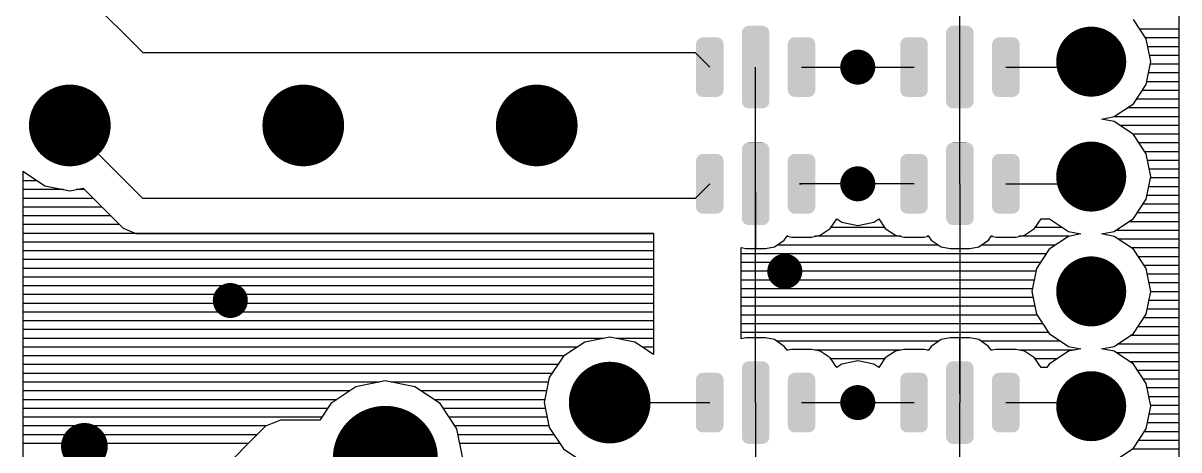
# Model space of a CAD drawing. Extents: x 295 to 953, y 10 to 290.
# Drawn here: x 783.8 to 849.2, y 212.5 to 236.6 of the extents above; entities that cross this region are included whole.
import ezdxf

# ---------------------------------------------------------------- set-up
doc = ezdxf.new("R2010")
doc.units = 0
doc.header["$LTSCALE"] = 5
doc.header["$MEASUREMENT"] = 0
doc.layers.get('0').update_dxf_attribs({"linetype": 'CONTINUOUS', "lineweight": 25})
doc.layers.add('DV-DPO-A6_BOT', color=7, linetype='CONTINUOUS')

msp = doc.modelspace()

# ---------------------------------------------------------------- linework, layer by layer
for points, const_width in [([(845.192, 234.462, -1), (843.211, 234.462, -1)], 1.981), ([(831.489, 234.152, -1), (830.499, 234.152, -1)], 0.991), ([(787.573, 230.85, -1), (785.261, 230.85, -1)], 2.311), ([(800.781, 230.85, -1), (798.469, 230.85, -1)], 2.311), ([(813.989, 230.85, -1), (811.677, 230.85, -1)], 2.311), ([(845.192, 227.957, -1), (843.211, 227.957, -1)], 1.981), ([(831.489, 227.548, -1), (830.499, 227.548, -1)], 0.991), ([(827.362, 222.595, -1), (826.371, 222.595, -1)], 0.991), ([(845.192, 221.459, -1), (843.211, 221.459, -1)], 1.981), ([(795.993, 220.944, -1), (795.002, 220.944, -1)], 0.991), ([(818.116, 215.165, -1), (815.805, 215.165, -1)], 2.311), ([(845.192, 214.961, -1), (843.211, 214.961, -1)], 1.981), ([(831.489, 215.165, -1), (830.499, 215.165, -1)], 0.991), ([(805.753, 212.009, -1), (802.782, 212.009, -1)], 2.972), ([(787.903, 212.689, -1), (786.582, 212.689, -1)], 1.321)]:
    msp.add_lwpolyline(points, format="xyb", close=True, dxfattribs=dict(const_width=const_width))
for points in [[(825.995, 236.103), (825.993, 236.137), (824.436, 236.103), (824.442, 236.137)], [(825.995, 236.1), (825.995, 236.103), (824.436, 236.1), (824.436, 236.103)], [(825.995, 232.204), (825.995, 236.1), (824.436, 232.204), (824.436, 236.1)], [(825.993, 236.137), (825.962, 236.244), (824.442, 236.137), (824.463, 236.244)], [(825.962, 236.244), (825.953, 236.274), (824.463, 236.244), (824.482, 236.274)], [(825.953, 236.274), (825.884, 236.365), (824.482, 236.274), (824.539, 236.365)], [(825.884, 236.365), (825.867, 236.388), (824.539, 236.365), (824.569, 236.388)], [(825.867, 236.388), (825.765, 236.451), (824.569, 236.388), (824.653, 236.451)], [(825.765, 236.451), (825.745, 236.463), (824.653, 236.451), (824.696, 236.463)], [(825.745, 236.463), (825.605, 236.489), (824.696, 236.463), (824.789, 236.489)], [(825.605, 236.489), (825.605, 236.489), (824.789, 236.489), (824.79, 236.489)], [(825.605, 236.489), (825.605, 236.491), (824.79, 236.489), (824.826, 236.491)], [(825.605, 236.491), (825.605, 236.493), (824.826, 236.491), (824.826, 236.493)], [(837.552, 236.103), (837.55, 236.137), (835.993, 236.103), (835.999, 236.137)], [(837.552, 236.1), (837.552, 236.103), (835.993, 236.1), (835.993, 236.103)], [(837.552, 232.204), (837.552, 236.1), (835.993, 232.204), (835.993, 236.1)], [(837.55, 236.137), (837.519, 236.244), (835.999, 236.137), (836.02, 236.244)], [(837.519, 236.244), (837.51, 236.274), (836.02, 236.244), (836.039, 236.274)], [(837.51, 236.274), (837.441, 236.365), (836.039, 236.274), (836.096, 236.365)], [(837.441, 236.365), (837.424, 236.388), (836.096, 236.365), (836.126, 236.388)], [(837.424, 236.388), (837.322, 236.451), (836.126, 236.388), (836.21, 236.451)], [(837.322, 236.451), (837.302, 236.463), (836.21, 236.451), (836.253, 236.463)], [(837.302, 236.463), (837.162, 236.489), (836.253, 236.463), (836.346, 236.489)], [(837.162, 236.489), (837.162, 236.489), (836.346, 236.489), (836.347, 236.489)], [(837.162, 236.489), (837.162, 236.491), (836.347, 236.489), (836.383, 236.491)], [(837.162, 236.491), (837.162, 236.493), (836.383, 236.491), (836.383, 236.493)], [(823.399, 235.453), (823.397, 235.49), (821.841, 235.453), (821.848, 235.49)], [(823.399, 232.851), (823.399, 235.453), (821.841, 232.851), (821.841, 235.453)], [(823.397, 235.49), (823.368, 235.593), (821.848, 235.49), (821.867, 235.593)], [(823.368, 235.593), (823.358, 235.627), (821.867, 235.593), (821.888, 235.627)], [(823.358, 235.627), (823.292, 235.715), (821.888, 235.627), (821.942, 235.715)], [(823.292, 235.715), (823.272, 235.741), (821.942, 235.715), (821.977, 235.741)], [(823.272, 235.741), (823.174, 235.801), (821.977, 235.741), (822.056, 235.801)], [(823.174, 235.801), (823.15, 235.816), (822.056, 235.801), (822.108, 235.816)], [(823.15, 235.816), (823.019, 235.841), (822.108, 235.816), (822.193, 235.841)], [(823.019, 235.841), (823.01, 235.842), (822.193, 235.841), (822.23, 235.842)], [(828.597, 235.453), (828.595, 235.49), (827.038, 235.453), (827.045, 235.49)], [(828.597, 232.851), (828.597, 235.453), (827.038, 232.851), (827.038, 235.453)], [(828.595, 235.49), (828.565, 235.593), (827.045, 235.49), (827.064, 235.593)], [(828.565, 235.593), (828.555, 235.627), (827.064, 235.593), (827.085, 235.627)], [(828.555, 235.627), (828.489, 235.715), (827.085, 235.627), (827.139, 235.715)], [(828.489, 235.715), (828.469, 235.741), (827.139, 235.715), (827.174, 235.741)], [(828.469, 235.741), (828.372, 235.801), (827.174, 235.741), (827.253, 235.801)], [(828.372, 235.801), (828.347, 235.816), (827.253, 235.801), (827.306, 235.816)], [(828.347, 235.816), (828.217, 235.841), (827.306, 235.816), (827.39, 235.841)], [(828.217, 235.841), (828.207, 235.842), (827.39, 235.841), (827.428, 235.842)], [(834.956, 235.453), (834.954, 235.49), (833.398, 235.453), (833.405, 235.49)], [(834.956, 232.851), (834.956, 235.453), (833.398, 232.851), (833.398, 235.453)], [(834.954, 235.49), (834.925, 235.593), (833.405, 235.49), (833.424, 235.593)], [(834.925, 235.593), (834.915, 235.627), (833.424, 235.593), (833.445, 235.627)], [(834.915, 235.627), (834.849, 235.715), (833.445, 235.627), (833.499, 235.715)], [(834.849, 235.715), (834.829, 235.741), (833.499, 235.715), (833.534, 235.741)], [(834.829, 235.741), (834.731, 235.801), (833.534, 235.741), (833.613, 235.801)], [(834.731, 235.801), (834.707, 235.816), (833.613, 235.801), (833.665, 235.816)], [(834.707, 235.816), (834.576, 235.841), (833.665, 235.816), (833.75, 235.841)], [(834.576, 235.841), (834.567, 235.842), (833.75, 235.841), (833.787, 235.842)], [(840.154, 235.453), (840.152, 235.49), (838.595, 235.453), (838.602, 235.49)], [(840.154, 232.851), (840.154, 235.453), (838.595, 232.851), (838.595, 235.453)], [(840.152, 235.49), (840.122, 235.593), (838.602, 235.49), (838.621, 235.593)], [(840.122, 235.593), (840.112, 235.627), (838.621, 235.593), (838.642, 235.627)], [(840.112, 235.627), (840.046, 235.715), (838.642, 235.627), (838.696, 235.715)], [(840.046, 235.715), (840.026, 235.741), (838.696, 235.715), (838.731, 235.741)], [(840.026, 235.741), (839.929, 235.801), (838.731, 235.741), (838.81, 235.801)], [(839.929, 235.801), (839.904, 235.816), (838.81, 235.801), (838.863, 235.816)], [(839.904, 235.816), (839.774, 235.841), (838.863, 235.816), (838.947, 235.841)], [(839.774, 235.841), (839.764, 235.842), (838.947, 235.841), (838.985, 235.842)], [(823.392, 232.814), (823.399, 232.851), (821.842, 232.814), (821.841, 232.851)], [(823.373, 232.71), (823.392, 232.814), (821.872, 232.71), (821.842, 232.814)], [(828.59, 232.814), (828.597, 232.851), (827.04, 232.814), (827.038, 232.851)], [(828.57, 232.71), (828.59, 232.814), (827.07, 232.71), (827.04, 232.814)], [(834.949, 232.814), (834.956, 232.851), (833.399, 232.814), (833.398, 232.851)], [(834.93, 232.71), (834.949, 232.814), (833.429, 232.71), (833.399, 232.814)], [(840.147, 232.814), (840.154, 232.851), (838.597, 232.814), (838.595, 232.851)], [(840.127, 232.71), (840.147, 232.814), (838.627, 232.71), (838.597, 232.814)], [(823.352, 232.676), (823.373, 232.71), (821.882, 232.676), (821.872, 232.71)], [(823.298, 232.589), (823.352, 232.676), (821.948, 232.589), (821.882, 232.676)], [(823.263, 232.562), (823.298, 232.589), (821.968, 232.562), (821.948, 232.589)], [(823.184, 232.502), (823.263, 232.562), (822.065, 232.502), (821.968, 232.562)], [(823.132, 232.487), (823.184, 232.502), (822.09, 232.487), (822.065, 232.502)], [(823.047, 232.463), (823.132, 232.487), (822.221, 232.463), (822.09, 232.487)], [(823.01, 232.461), (823.047, 232.463), (822.23, 232.461), (822.221, 232.463)], [(825.995, 232.2), (825.995, 232.204), (824.436, 232.2), (824.436, 232.204)], [(825.988, 232.165), (825.995, 232.2), (824.438, 232.165), (824.436, 232.2)], [(825.967, 232.06), (825.988, 232.165), (824.468, 232.06), (824.438, 232.165)], [(828.549, 232.676), (828.57, 232.71), (827.079, 232.676), (827.07, 232.71)], [(828.495, 232.589), (828.549, 232.676), (827.146, 232.589), (827.079, 232.676)], [(828.461, 232.562), (828.495, 232.589), (827.166, 232.562), (827.146, 232.589)], [(828.381, 232.502), (828.461, 232.562), (827.263, 232.502), (827.166, 232.562)], [(828.329, 232.487), (828.381, 232.502), (827.287, 232.487), (827.263, 232.502)], [(828.244, 232.463), (828.329, 232.487), (827.418, 232.463), (827.287, 232.487)], [(828.207, 232.461), (828.244, 232.463), (827.428, 232.461), (827.418, 232.463)], [(834.909, 232.676), (834.93, 232.71), (833.439, 232.676), (833.429, 232.71)], [(834.855, 232.589), (834.909, 232.676), (833.505, 232.589), (833.439, 232.676)], [(834.82, 232.562), (834.855, 232.589), (833.525, 232.562), (833.505, 232.589)], [(834.741, 232.502), (834.82, 232.562), (833.622, 232.502), (833.525, 232.562)], [(834.689, 232.487), (834.741, 232.502), (833.647, 232.487), (833.622, 232.502)], [(834.604, 232.463), (834.689, 232.487), (833.778, 232.463), (833.647, 232.487)], [(834.567, 232.461), (834.604, 232.463), (833.787, 232.461), (833.778, 232.463)], [(837.552, 232.2), (837.552, 232.204), (835.993, 232.2), (835.993, 232.204)], [(837.545, 232.165), (837.552, 232.2), (835.995, 232.165), (835.993, 232.2)], [(837.524, 232.06), (837.545, 232.165), (836.025, 232.06), (835.995, 232.165)], [(840.106, 232.676), (840.127, 232.71), (838.636, 232.676), (838.627, 232.71)], [(840.052, 232.589), (840.106, 232.676), (838.703, 232.589), (838.636, 232.676)], [(840.018, 232.562), (840.052, 232.589), (838.723, 232.562), (838.703, 232.589)], [(839.938, 232.502), (840.018, 232.562), (838.82, 232.502), (838.723, 232.562)], [(839.886, 232.487), (839.938, 232.502), (838.844, 232.487), (838.82, 232.502)], [(839.801, 232.463), (839.886, 232.487), (838.975, 232.463), (838.844, 232.487)], [(839.764, 232.461), (839.801, 232.463), (838.985, 232.461), (838.975, 232.463)], [(825.946, 232.028), (825.967, 232.06), (824.477, 232.028), (824.468, 232.06)], [(825.891, 231.939), (825.946, 232.028), (824.544, 231.939), (824.477, 232.028)], [(825.856, 231.914), (825.891, 231.939), (824.564, 231.914), (824.544, 231.939)], [(825.776, 231.854), (825.856, 231.914), (824.66, 231.854), (824.564, 231.914)], [(825.721, 231.839), (825.776, 231.854), (824.685, 231.839), (824.66, 231.854)], [(825.638, 231.816), (825.721, 231.839), (824.807, 231.816), (824.685, 231.839)], [(825.605, 231.815), (825.638, 231.816), (824.815, 231.815), (824.807, 231.816)], [(825.605, 231.813), (825.605, 231.815), (824.826, 231.813), (824.815, 231.815)], [(825.605, 231.811), (825.605, 231.813), (824.826, 231.811), (824.826, 231.813)], [(837.503, 232.028), (837.524, 232.06), (836.034, 232.028), (836.025, 232.06)], [(837.448, 231.939), (837.503, 232.028), (836.101, 231.939), (836.034, 232.028)], [(837.413, 231.914), (837.448, 231.939), (836.121, 231.914), (836.101, 231.939)], [(837.333, 231.854), (837.413, 231.914), (836.217, 231.854), (836.121, 231.914)], [(837.278, 231.839), (837.333, 231.854), (836.242, 231.839), (836.217, 231.854)], [(837.195, 231.816), (837.278, 231.839), (836.364, 231.816), (836.242, 231.839)], [(837.162, 231.815), (837.195, 231.816), (836.372, 231.815), (836.364, 231.816)], [(837.162, 231.813), (837.162, 231.815), (836.383, 231.813), (836.372, 231.815)], [(837.162, 231.811), (837.162, 231.813), (836.383, 231.811), (836.383, 231.813)], [(825.995, 229.499), (825.993, 229.533), (824.436, 229.499), (824.442, 229.533)], [(825.993, 229.533), (825.962, 229.64), (824.442, 229.533), (824.463, 229.64)], [(825.962, 229.64), (825.953, 229.67), (824.463, 229.64), (824.482, 229.67)], [(825.953, 229.67), (825.884, 229.761), (824.482, 229.67), (824.539, 229.761)], [(825.884, 229.761), (825.867, 229.784), (824.539, 229.761), (824.569, 229.784)], [(825.867, 229.784), (825.765, 229.847), (824.569, 229.784), (824.653, 229.847)], [(825.765, 229.847), (825.745, 229.859), (824.653, 229.847), (824.696, 229.859)], [(825.745, 229.859), (825.605, 229.885), (824.696, 229.859), (824.789, 229.885)], [(825.605, 229.885), (825.605, 229.885), (824.789, 229.885), (824.79, 229.885)], [(825.605, 229.885), (825.605, 229.887), (824.79, 229.885), (824.826, 229.887)], [(825.605, 229.887), (825.605, 229.889), (824.826, 229.887), (824.826, 229.889)], [(837.552, 229.499), (837.55, 229.533), (835.993, 229.499), (835.999, 229.533)], [(837.55, 229.533), (837.519, 229.64), (835.999, 229.533), (836.02, 229.64)], [(837.519, 229.64), (837.51, 229.67), (836.02, 229.64), (836.039, 229.67)], [(837.51, 229.67), (837.441, 229.761), (836.039, 229.67), (836.096, 229.761)], [(837.441, 229.761), (837.424, 229.784), (836.096, 229.761), (836.126, 229.784)], [(837.424, 229.784), (837.322, 229.847), (836.126, 229.784), (836.21, 229.847)], [(837.322, 229.847), (837.302, 229.859), (836.21, 229.847), (836.253, 229.859)], [(837.302, 229.859), (837.162, 229.885), (836.253, 229.859), (836.346, 229.885)], [(837.162, 229.885), (837.162, 229.885), (836.346, 229.885), (836.347, 229.885)], [(837.162, 229.885), (837.162, 229.887), (836.347, 229.885), (836.383, 229.887)], [(837.162, 229.887), (837.162, 229.889), (836.383, 229.887), (836.383, 229.889)], [(823.399, 228.849), (823.397, 228.886), (821.841, 228.849), (821.848, 228.886)], [(823.397, 228.886), (823.368, 228.989), (821.848, 228.886), (821.867, 228.989)], [(823.368, 228.989), (823.358, 229.023), (821.867, 228.989), (821.888, 229.023)], [(823.358, 229.023), (823.292, 229.111), (821.888, 229.023), (821.942, 229.111)], [(823.292, 229.111), (823.272, 229.137), (821.942, 229.111), (821.977, 229.137)], [(823.272, 229.137), (823.174, 229.197), (821.977, 229.137), (822.056, 229.197)], [(823.174, 229.197), (823.15, 229.212), (822.056, 229.197), (822.108, 229.212)], [(823.15, 229.212), (823.019, 229.237), (822.108, 229.212), (822.193, 229.237)], [(823.019, 229.237), (823.01, 229.238), (822.193, 229.237), (822.23, 229.238)], [(825.995, 229.496), (825.995, 229.499), (824.436, 229.496), (824.436, 229.499)], [(825.995, 225.6), (825.995, 229.496), (824.436, 225.6), (824.436, 229.496)], [(828.597, 228.849), (828.595, 228.886), (827.038, 228.849), (827.045, 228.886)], [(828.595, 228.886), (828.565, 228.989), (827.045, 228.886), (827.064, 228.989)], [(828.565, 228.989), (828.555, 229.023), (827.064, 228.989), (827.085, 229.023)], [(828.555, 229.023), (828.489, 229.111), (827.085, 229.023), (827.139, 229.111)], [(828.489, 229.111), (828.469, 229.137), (827.139, 229.111), (827.174, 229.137)], [(828.469, 229.137), (828.372, 229.197), (827.174, 229.137), (827.253, 229.197)], [(828.372, 229.197), (828.347, 229.212), (827.253, 229.197), (827.306, 229.212)], [(828.347, 229.212), (828.217, 229.237), (827.306, 229.212), (827.39, 229.237)], [(828.217, 229.237), (828.207, 229.238), (827.39, 229.237), (827.428, 229.238)], [(834.956, 228.849), (834.954, 228.886), (833.398, 228.849), (833.405, 228.886)], [(834.954, 228.886), (834.925, 228.989), (833.405, 228.886), (833.424, 228.989)], [(834.925, 228.989), (834.915, 229.023), (833.424, 228.989), (833.445, 229.023)], [(834.915, 229.023), (834.849, 229.111), (833.445, 229.023), (833.499, 229.111)], [(834.849, 229.111), (834.829, 229.137), (833.499, 229.111), (833.534, 229.137)], [(834.829, 229.137), (834.731, 229.197), (833.534, 229.137), (833.613, 229.197)], [(834.731, 229.197), (834.707, 229.212), (833.613, 229.197), (833.665, 229.212)], [(834.707, 229.212), (834.576, 229.237), (833.665, 229.212), (833.75, 229.237)], [(834.576, 229.237), (834.567, 229.238), (833.75, 229.237), (833.787, 229.238)], [(837.552, 229.496), (837.552, 229.499), (835.993, 229.496), (835.993, 229.499)], [(837.552, 225.6), (837.552, 229.496), (835.993, 225.6), (835.993, 229.496)], [(840.154, 228.849), (840.152, 228.886), (838.595, 228.849), (838.602, 228.886)], [(840.152, 228.886), (840.122, 228.989), (838.602, 228.886), (838.621, 228.989)], [(840.122, 228.989), (840.112, 229.023), (838.621, 228.989), (838.642, 229.023)], [(840.112, 229.023), (840.046, 229.111), (838.642, 229.023), (838.696, 229.111)], [(840.046, 229.111), (840.026, 229.137), (838.696, 229.111), (838.731, 229.137)], [(840.026, 229.137), (839.929, 229.197), (838.731, 229.137), (838.81, 229.197)], [(839.929, 229.197), (839.904, 229.212), (838.81, 229.197), (838.863, 229.212)], [(839.904, 229.212), (839.774, 229.237), (838.863, 229.212), (838.947, 229.237)], [(839.774, 229.237), (839.764, 229.238), (838.947, 229.237), (838.985, 229.238)], [(823.399, 226.247), (823.399, 228.849), (821.841, 226.247), (821.841, 228.849)], [(828.597, 226.247), (828.597, 228.849), (827.038, 226.247), (827.038, 228.849)], [(834.956, 226.247), (834.956, 228.849), (833.398, 226.247), (833.398, 228.849)], [(840.154, 226.247), (840.154, 228.849), (838.595, 226.247), (838.595, 228.849)], [(823.392, 226.21), (823.399, 226.247), (821.842, 226.21), (821.841, 226.247)], [(828.59, 226.21), (828.597, 226.247), (827.04, 226.21), (827.038, 226.247)], [(834.949, 226.21), (834.956, 226.247), (833.399, 226.21), (833.398, 226.247)], [(840.147, 226.21), (840.154, 226.247), (838.597, 226.21), (838.595, 226.247)], [(823.373, 226.106), (823.392, 226.21), (821.872, 226.106), (821.842, 226.21)], [(823.352, 226.072), (823.373, 226.106), (821.882, 226.072), (821.872, 226.106)], [(823.298, 225.985), (823.352, 226.072), (821.948, 225.985), (821.882, 226.072)], [(823.263, 225.958), (823.298, 225.985), (821.968, 225.958), (821.948, 225.985)], [(823.184, 225.898), (823.263, 225.958), (822.065, 225.898), (821.968, 225.958)], [(823.132, 225.883), (823.184, 225.898), (822.09, 225.883), (822.065, 225.898)], [(823.047, 225.859), (823.132, 225.883), (822.221, 225.859), (822.09, 225.883)], [(823.01, 225.857), (823.047, 225.859), (822.23, 225.857), (822.221, 225.859)], [(825.995, 225.596), (825.995, 225.6), (824.436, 225.596), (824.436, 225.6)], [(825.988, 225.561), (825.995, 225.596), (824.438, 225.561), (824.436, 225.596)], [(828.57, 226.106), (828.59, 226.21), (827.07, 226.106), (827.04, 226.21)], [(828.549, 226.072), (828.57, 226.106), (827.079, 226.072), (827.07, 226.106)], [(828.495, 225.985), (828.549, 226.072), (827.146, 225.985), (827.079, 226.072)], [(828.461, 225.958), (828.495, 225.985), (827.166, 225.958), (827.146, 225.985)], [(828.381, 225.898), (828.461, 225.958), (827.263, 225.898), (827.166, 225.958)], [(828.329, 225.883), (828.381, 225.898), (827.287, 225.883), (827.263, 225.898)], [(828.244, 225.859), (828.329, 225.883), (827.418, 225.859), (827.287, 225.883)], [(828.207, 225.857), (828.244, 225.859), (827.428, 225.857), (827.418, 225.859)], [(834.93, 226.106), (834.949, 226.21), (833.429, 226.106), (833.399, 226.21)], [(834.909, 226.072), (834.93, 226.106), (833.439, 226.072), (833.429, 226.106)], [(834.855, 225.985), (834.909, 226.072), (833.505, 225.985), (833.439, 226.072)], [(834.82, 225.958), (834.855, 225.985), (833.525, 225.958), (833.505, 225.985)], [(834.741, 225.898), (834.82, 225.958), (833.622, 225.898), (833.525, 225.958)], [(834.689, 225.883), (834.741, 225.898), (833.647, 225.883), (833.622, 225.898)], [(834.604, 225.859), (834.689, 225.883), (833.778, 225.859), (833.647, 225.883)], [(834.567, 225.857), (834.604, 225.859), (833.787, 225.857), (833.778, 225.859)], [(837.552, 225.596), (837.552, 225.6), (835.993, 225.596), (835.993, 225.6)], [(837.545, 225.561), (837.552, 225.596), (835.995, 225.561), (835.993, 225.596)], [(840.127, 226.106), (840.147, 226.21), (838.627, 226.106), (838.597, 226.21)], [(840.106, 226.072), (840.127, 226.106), (838.636, 226.072), (838.627, 226.106)], [(840.052, 225.985), (840.106, 226.072), (838.703, 225.985), (838.636, 226.072)], [(840.018, 225.958), (840.052, 225.985), (838.723, 225.958), (838.703, 225.985)], [(839.938, 225.898), (840.018, 225.958), (838.82, 225.898), (838.723, 225.958)], [(839.886, 225.883), (839.938, 225.898), (838.844, 225.883), (838.82, 225.898)], [(839.801, 225.859), (839.886, 225.883), (838.975, 225.859), (838.844, 225.883)], [(839.764, 225.857), (839.801, 225.859), (838.985, 225.857), (838.975, 225.859)], [(825.967, 225.456), (825.988, 225.561), (824.468, 225.456), (824.438, 225.561)], [(825.946, 225.424), (825.967, 225.456), (824.477, 225.424), (824.468, 225.456)], [(825.891, 225.335), (825.946, 225.424), (824.544, 225.335), (824.477, 225.424)], [(825.856, 225.31), (825.891, 225.335), (824.564, 225.31), (824.544, 225.335)], [(825.776, 225.25), (825.856, 225.31), (824.66, 225.25), (824.564, 225.31)], [(825.721, 225.235), (825.776, 225.25), (824.685, 225.235), (824.66, 225.25)], [(825.638, 225.212), (825.721, 225.235), (824.807, 225.212), (824.685, 225.235)], [(825.605, 225.211), (825.638, 225.212), (824.815, 225.211), (824.807, 225.212)], [(825.605, 225.209), (825.605, 225.211), (824.826, 225.209), (824.815, 225.211)], [(825.605, 225.207), (825.605, 225.209), (824.826, 225.207), (824.826, 225.209)], [(837.524, 225.456), (837.545, 225.561), (836.025, 225.456), (835.995, 225.561)], [(837.503, 225.424), (837.524, 225.456), (836.034, 225.424), (836.025, 225.456)], [(837.448, 225.335), (837.503, 225.424), (836.101, 225.335), (836.034, 225.424)], [(837.413, 225.31), (837.448, 225.335), (836.121, 225.31), (836.101, 225.335)], [(837.333, 225.25), (837.413, 225.31), (836.217, 225.25), (836.121, 225.31)], [(837.278, 225.235), (837.333, 225.25), (836.242, 225.235), (836.217, 225.25)], [(837.195, 225.212), (837.278, 225.235), (836.364, 225.212), (836.242, 225.235)], [(837.162, 225.211), (837.195, 225.212), (836.372, 225.211), (836.364, 225.212)], [(837.162, 225.209), (837.162, 225.211), (836.383, 225.209), (836.372, 225.211)], [(837.162, 225.207), (837.162, 225.209), (836.383, 225.207), (836.383, 225.209)], [(825.995, 217.117), (825.993, 217.15), (824.436, 217.117), (824.442, 217.15)], [(825.995, 217.113), (825.995, 217.117), (824.436, 217.113), (824.436, 217.117)], [(825.995, 213.217), (825.995, 217.113), (824.436, 213.217), (824.436, 217.113)], [(825.993, 217.15), (825.962, 217.257), (824.442, 217.15), (824.463, 217.257)], [(825.962, 217.257), (825.953, 217.287), (824.463, 217.257), (824.482, 217.287)], [(825.953, 217.287), (825.884, 217.378), (824.482, 217.287), (824.539, 217.378)], [(825.884, 217.378), (825.867, 217.401), (824.539, 217.378), (824.569, 217.401)], [(825.867, 217.401), (825.765, 217.464), (824.569, 217.401), (824.653, 217.464)], [(825.765, 217.464), (825.745, 217.476), (824.653, 217.464), (824.696, 217.476)], [(825.745, 217.476), (825.605, 217.502), (824.696, 217.476), (824.789, 217.502)], [(825.605, 217.502), (825.605, 217.503), (824.789, 217.502), (824.79, 217.503)], [(825.605, 217.503), (825.605, 217.504), (824.79, 217.503), (824.826, 217.504)], [(825.605, 217.504), (825.605, 217.506), (824.826, 217.504), (824.826, 217.506)], [(837.552, 217.117), (837.55, 217.15), (835.993, 217.117), (835.999, 217.15)], [(837.552, 217.113), (837.552, 217.117), (835.993, 217.113), (835.993, 217.117)], [(837.552, 213.217), (837.552, 217.113), (835.993, 213.217), (835.993, 217.113)], [(837.55, 217.15), (837.519, 217.257), (835.999, 217.15), (836.02, 217.257)], [(837.519, 217.257), (837.51, 217.287), (836.02, 217.257), (836.039, 217.287)], [(837.51, 217.287), (837.441, 217.378), (836.039, 217.287), (836.096, 217.378)], [(837.441, 217.378), (837.424, 217.401), (836.096, 217.378), (836.126, 217.401)], [(837.424, 217.401), (837.322, 217.464), (836.126, 217.401), (836.21, 217.464)], [(837.322, 217.464), (837.302, 217.476), (836.21, 217.464), (836.253, 217.476)], [(837.302, 217.476), (837.162, 217.502), (836.253, 217.476), (836.346, 217.502)], [(837.162, 217.502), (837.162, 217.503), (836.346, 217.502), (836.347, 217.503)], [(837.162, 217.503), (837.162, 217.504), (836.347, 217.503), (836.383, 217.504)], [(837.162, 217.504), (837.162, 217.506), (836.383, 217.504), (836.383, 217.506)], [(823.399, 216.466), (823.397, 216.504), (821.841, 216.466), (821.848, 216.504)], [(823.399, 213.864), (823.399, 216.466), (821.841, 213.864), (821.841, 216.466)], [(823.397, 216.504), (823.368, 216.607), (821.848, 216.504), (821.867, 216.607)], [(823.368, 216.607), (823.358, 216.641), (821.867, 216.607), (821.888, 216.641)], [(823.358, 216.641), (823.292, 216.728), (821.888, 216.641), (821.942, 216.728)], [(823.292, 216.728), (823.272, 216.755), (821.942, 216.728), (821.977, 216.755)], [(823.272, 216.755), (823.174, 216.815), (821.977, 216.755), (822.056, 216.815)], [(823.174, 216.815), (823.15, 216.83), (822.056, 216.815), (822.108, 216.83)], [(823.15, 216.83), (823.019, 216.854), (822.108, 216.83), (822.193, 216.854)], [(823.019, 216.854), (823.01, 216.856), (822.193, 216.854), (822.23, 216.856)], [(828.597, 216.466), (828.595, 216.504), (827.038, 216.466), (827.045, 216.504)], [(828.597, 213.864), (828.597, 216.466), (827.038, 213.864), (827.038, 216.466)], [(828.595, 216.504), (828.565, 216.607), (827.045, 216.504), (827.064, 216.607)], [(828.565, 216.607), (828.555, 216.641), (827.064, 216.607), (827.085, 216.641)], [(828.555, 216.641), (828.489, 216.728), (827.085, 216.641), (827.139, 216.728)], [(828.489, 216.728), (828.469, 216.755), (827.139, 216.728), (827.174, 216.755)], [(828.469, 216.755), (828.372, 216.815), (827.174, 216.755), (827.253, 216.815)], [(828.372, 216.815), (828.347, 216.83), (827.253, 216.815), (827.306, 216.83)], [(828.347, 216.83), (828.217, 216.854), (827.306, 216.83), (827.39, 216.854)], [(828.217, 216.854), (828.207, 216.856), (827.39, 216.854), (827.428, 216.856)], [(834.956, 216.466), (834.954, 216.504), (833.398, 216.466), (833.405, 216.504)], [(834.956, 213.864), (834.956, 216.466), (833.398, 213.864), (833.398, 216.466)], [(834.954, 216.504), (834.925, 216.607), (833.405, 216.504), (833.424, 216.607)], [(834.925, 216.607), (834.915, 216.641), (833.424, 216.607), (833.445, 216.641)], [(834.915, 216.641), (834.849, 216.728), (833.445, 216.641), (833.499, 216.728)], [(834.849, 216.728), (834.829, 216.755), (833.499, 216.728), (833.534, 216.755)], [(834.829, 216.755), (834.731, 216.815), (833.534, 216.755), (833.613, 216.815)], [(834.731, 216.815), (834.707, 216.83), (833.613, 216.815), (833.665, 216.83)], [(834.707, 216.83), (834.576, 216.854), (833.665, 216.83), (833.75, 216.854)], [(834.576, 216.854), (834.567, 216.856), (833.75, 216.854), (833.787, 216.856)], [(840.154, 216.466), (840.152, 216.504), (838.595, 216.466), (838.602, 216.504)], [(840.154, 213.864), (840.154, 216.466), (838.595, 213.864), (838.595, 216.466)], [(840.152, 216.504), (840.122, 216.607), (838.602, 216.504), (838.621, 216.607)], [(840.122, 216.607), (840.112, 216.641), (838.621, 216.607), (838.642, 216.641)], [(840.112, 216.641), (840.046, 216.728), (838.642, 216.641), (838.696, 216.728)], [(840.046, 216.728), (840.026, 216.755), (838.696, 216.728), (838.731, 216.755)], [(840.026, 216.755), (839.929, 216.815), (838.731, 216.755), (838.81, 216.815)], [(839.929, 216.815), (839.904, 216.83), (838.81, 216.815), (838.863, 216.83)], [(839.904, 216.83), (839.774, 216.854), (838.863, 216.83), (838.947, 216.854)], [(839.774, 216.854), (839.764, 216.856), (838.947, 216.854), (838.985, 216.856)], [(823.392, 213.827), (823.399, 213.864), (821.842, 213.827), (821.841, 213.864)], [(823.373, 213.724), (823.392, 213.827), (821.872, 213.724), (821.842, 213.827)], [(828.59, 213.827), (828.597, 213.864), (827.04, 213.827), (827.038, 213.864)], [(828.57, 213.724), (828.59, 213.827), (827.07, 213.724), (827.04, 213.827)], [(834.949, 213.827), (834.956, 213.864), (833.399, 213.827), (833.398, 213.864)], [(834.93, 213.724), (834.949, 213.827), (833.429, 213.724), (833.399, 213.827)], [(840.147, 213.827), (840.154, 213.864), (838.597, 213.827), (838.595, 213.864)], [(840.127, 213.724), (840.147, 213.827), (838.627, 213.724), (838.597, 213.827)], [(823.352, 213.69), (823.373, 213.724), (821.882, 213.69), (821.872, 213.724)], [(823.298, 213.602), (823.352, 213.69), (821.948, 213.602), (821.882, 213.69)], [(823.263, 213.576), (823.298, 213.602), (821.968, 213.576), (821.948, 213.602)], [(823.184, 213.516), (823.263, 213.576), (822.065, 213.516), (821.968, 213.576)], [(823.132, 213.501), (823.184, 213.516), (822.09, 213.501), (822.065, 213.516)], [(823.047, 213.476), (823.132, 213.501), (822.221, 213.476), (822.09, 213.501)], [(823.01, 213.475), (823.047, 213.476), (822.23, 213.475), (822.221, 213.476)], [(825.995, 213.214), (825.995, 213.217), (824.436, 213.214), (824.436, 213.217)], [(825.988, 213.179), (825.995, 213.214), (824.438, 213.179), (824.436, 213.214)], [(825.967, 213.074), (825.988, 213.179), (824.468, 213.074), (824.438, 213.179)], [(828.549, 213.69), (828.57, 213.724), (827.079, 213.69), (827.07, 213.724)], [(828.495, 213.602), (828.549, 213.69), (827.146, 213.602), (827.079, 213.69)], [(828.461, 213.576), (828.495, 213.602), (827.166, 213.576), (827.146, 213.602)], [(828.381, 213.516), (828.461, 213.576), (827.263, 213.516), (827.166, 213.576)], [(828.329, 213.501), (828.381, 213.516), (827.287, 213.501), (827.263, 213.516)], [(828.244, 213.476), (828.329, 213.501), (827.418, 213.476), (827.287, 213.501)], [(828.207, 213.475), (828.244, 213.476), (827.428, 213.475), (827.418, 213.476)], [(834.909, 213.69), (834.93, 213.724), (833.439, 213.69), (833.429, 213.724)], [(834.855, 213.602), (834.909, 213.69), (833.505, 213.602), (833.439, 213.69)], [(834.82, 213.576), (834.855, 213.602), (833.525, 213.576), (833.505, 213.602)], [(834.741, 213.516), (834.82, 213.576), (833.622, 213.516), (833.525, 213.576)], [(834.689, 213.501), (834.741, 213.516), (833.647, 213.501), (833.622, 213.516)], [(834.604, 213.476), (834.689, 213.501), (833.778, 213.476), (833.647, 213.501)], [(834.567, 213.475), (834.604, 213.476), (833.787, 213.475), (833.778, 213.476)], [(837.552, 213.214), (837.552, 213.217), (835.993, 213.214), (835.993, 213.217)], [(837.545, 213.179), (837.552, 213.214), (835.995, 213.179), (835.993, 213.214)], [(837.524, 213.074), (837.545, 213.179), (836.025, 213.074), (835.995, 213.179)], [(840.106, 213.69), (840.127, 213.724), (838.636, 213.69), (838.627, 213.724)], [(840.052, 213.602), (840.106, 213.69), (838.703, 213.602), (838.636, 213.69)], [(840.018, 213.576), (840.052, 213.602), (838.723, 213.576), (838.703, 213.602)], [(839.938, 213.516), (840.018, 213.576), (838.82, 213.516), (838.723, 213.576)], [(839.886, 213.501), (839.938, 213.516), (838.844, 213.501), (838.82, 213.516)], [(839.801, 213.476), (839.886, 213.501), (838.975, 213.476), (838.844, 213.501)], [(839.764, 213.475), (839.801, 213.476), (838.985, 213.475), (838.975, 213.476)], [(825.946, 213.041), (825.967, 213.074), (824.477, 213.041), (824.468, 213.074)], [(825.891, 212.953), (825.946, 213.041), (824.544, 212.953), (824.477, 213.041)], [(825.856, 212.927), (825.891, 212.953), (824.564, 212.927), (824.544, 212.953)], [(825.776, 212.868), (825.856, 212.927), (824.66, 212.868), (824.564, 212.927)], [(825.721, 212.852), (825.776, 212.868), (824.685, 212.852), (824.66, 212.868)], [(825.638, 212.83), (825.721, 212.852), (824.807, 212.83), (824.685, 212.852)], [(825.605, 212.828), (825.638, 212.83), (824.815, 212.828), (824.807, 212.83)], [(825.605, 212.826), (825.605, 212.828), (824.826, 212.826), (824.815, 212.828)], [(825.605, 212.824), (825.605, 212.826), (824.826, 212.824), (824.826, 212.826)], [(837.503, 213.041), (837.524, 213.074), (836.034, 213.041), (836.025, 213.074)], [(837.448, 212.953), (837.503, 213.041), (836.101, 212.953), (836.034, 213.041)], [(837.413, 212.927), (837.448, 212.953), (836.121, 212.927), (836.101, 212.953)], [(837.333, 212.868), (837.413, 212.927), (836.217, 212.868), (836.121, 212.927)], [(837.278, 212.852), (837.333, 212.868), (836.242, 212.852), (836.217, 212.868)], [(837.195, 212.83), (837.278, 212.852), (836.364, 212.83), (836.242, 212.852)], [(837.162, 212.828), (837.195, 212.83), (836.372, 212.828), (836.364, 212.83)], [(837.162, 212.826), (837.162, 212.828), (836.383, 212.826), (836.372, 212.828)], [(837.162, 212.824), (837.162, 212.826), (836.383, 212.824), (836.383, 212.826)]]:
    msp.add_solid(points)
at = {"layer": 'DV-DPO-A6_BOT'}
for p, q in [((849.161, 252.802), (849.155, 173.065)), ((836.772, 234.152), (836.772, 240.756)), ((786.417, 239.105), (790.544, 234.977)), ((847.312, 235.75), (846.586, 236.84)), ((849.161, 236.298), (846.949, 236.298)), ((849.161, 235.803), (847.279, 235.803)), ((847.57, 234.462), (847.312, 235.75)), ((790.544, 234.977), (821.794, 234.977)), ((821.794, 234.977), (822.62, 234.152)), ((849.161, 235.308), (847.405, 235.308)), ((849.161, 234.812), (847.504, 234.812)), ((825.215, 227.548), (825.215, 234.152)), ((827.817, 234.152), (830.994, 234.152)), ((830.994, 234.152), (834.177, 234.152)), ((836.772, 227.548), (836.772, 234.152)), ((839.374, 234.152), (843.898, 234.152)), ((843.898, 234.152), (844.202, 234.462)), ((847.312, 233.168), (847.57, 234.462)), ((849.161, 234.317), (847.543, 234.317)), ((849.161, 233.822), (847.444, 233.822)), ((846.586, 232.078), (847.312, 233.168)), ((849.161, 232.831), (847.088, 232.831)), ((849.161, 233.326), (847.345, 233.326)), ((849.161, 232.336), (846.758, 232.336)), ((845.496, 231.352), (846.586, 232.078)), ((849.161, 231.84), (846.229, 231.84)), ((790.544, 226.722), (786.417, 230.85)), ((844.79, 231.206), (845.496, 231.352)), ((845.496, 231.068), (844.79, 231.206)), ((849.161, 231.345), (845.483, 231.345)), ((846.586, 230.341), (845.496, 231.068)), ((849.161, 230.85), (845.82, 230.85)), ((849.161, 230.355), (846.559, 230.355)), ((847.312, 229.245), (846.586, 230.341)), ((849.161, 229.859), (846.903, 229.859)), ((849.161, 229.364), (847.24, 229.364)), ((847.57, 227.957), (847.312, 229.245)), ((849.161, 228.869), (847.392, 228.869)), ((783.775, 183.928), (783.775, 228.268)), ((783.775, 228.268), (783.802, 228.235)), ((783.835, 228.208), (783.775, 228.208)), ((783.802, 228.235), (785.004, 227.429)), ((849.161, 228.373), (847.491, 228.373)), ((784.574, 227.713), (783.775, 227.713)), ((822.62, 227.548), (821.794, 226.722)), ((825.215, 215.165), (825.215, 227.548)), ((830.994, 227.548), (827.692, 227.548)), ((827.692, 227.548), (827.817, 227.548)), ((834.177, 227.548), (830.994, 227.548)), ((836.772, 227.548), (836.772, 215.165)), ((839.374, 227.548), (843.792, 227.548)), ((843.792, 227.548), (844.202, 227.957)), ((847.312, 226.669), (847.57, 227.957)), ((849.161, 227.878), (847.557, 227.878)), ((786.06, 227.218), (783.775, 227.218)), ((785.004, 227.429), (786.417, 227.152)), ((786.417, 227.152), (787.17, 227.297)), ((787.249, 227.218), (786.78, 227.218)), ((787.17, 227.297), (788.867, 225.6)), ((825.215, 227.053), (825.215, 223.889)), ((836.772, 227.053), (836.772, 223.889)), ((849.161, 227.383), (847.458, 227.383)), ((787.744, 226.722), (783.775, 226.722)), ((821.794, 226.722), (790.544, 226.722)), ((846.586, 225.58), (847.312, 226.669)), ((849.161, 226.392), (847.127, 226.392)), ((849.161, 226.887), (847.359, 226.887)), ((788.24, 226.227), (783.775, 226.227)), ((788.735, 225.732), (783.775, 225.732)), ((788.867, 225.6), (789.428, 225.045)), ((849.161, 225.897), (846.797, 225.897)), ((789.23, 225.236), (783.775, 225.236)), ((789.428, 225.045), (790.155, 224.741)), ((828.874, 224.635), (829.442, 225.018)), ((829.442, 225.018), (829.805, 225.567)), ((832.513, 225.071), (829.482, 225.071)), ((829.805, 225.567), (830.096, 225.375)), ((830.096, 225.375), (830.994, 225.19)), ((830.994, 225.19), (831.899, 225.375)), ((831.899, 225.375), (832.189, 225.567)), ((832.189, 225.567), (832.552, 225.018)), ((832.552, 225.018), (833.12, 224.635)), ((840.431, 224.635), (840.999, 225.018)), ((840.999, 225.018), (841.369, 225.567)), ((842.584, 225.071), (841.039, 225.071)), ((841.369, 225.567), (841.838, 225.567)), ((841.838, 225.567), (842.914, 224.847)), ((845.496, 224.847), (846.586, 225.58)), ((849.161, 225.402), (846.322, 225.402)), ((819.437, 224.741), (783.775, 224.741)), ((790.155, 224.741), (819.437, 224.741)), ((819.437, 224.741), (819.437, 217.88)), ((826.279, 223.988), (826.84, 224.365)), ((826.84, 224.365), (826.992, 224.589)), ((827.064, 224.576), (826.985, 224.576)), ((826.992, 224.589), (827.263, 224.536)), ((827.263, 224.536), (828.379, 224.536)), ((828.379, 224.536), (828.874, 224.635)), ((833.424, 224.576), (828.57, 224.576)), ((833.12, 224.635), (833.616, 224.536)), ((833.616, 224.536), (834.732, 224.536)), ((834.732, 224.536), (835.002, 224.589)), ((835.009, 224.576), (834.93, 224.576)), ((835.002, 224.589), (835.154, 224.365)), ((835.154, 224.365), (835.716, 223.988)), ((837.836, 223.988), (838.397, 224.365)), ((838.397, 224.365), (838.549, 224.589)), ((838.621, 224.576), (838.542, 224.576)), ((838.549, 224.589), (838.82, 224.536)), ((838.82, 224.536), (839.936, 224.536)), ((839.936, 224.536), (840.431, 224.635)), ((842.96, 224.576), (840.127, 224.576)), ((842.914, 224.569), (841.824, 223.843)), ((842.914, 224.847), (843.621, 224.708)), ((843.621, 224.708), (842.914, 224.569)), ((844.79, 224.708), (845.496, 224.847)), ((845.496, 224.569), (844.79, 224.708)), ((846.586, 223.843), (845.496, 224.569)), ((849.161, 224.906), (845.582, 224.906)), ((849.161, 224.411), (845.727, 224.411)), ((819.437, 224.246), (783.775, 224.246)), ((819.437, 223.751), (783.775, 223.751)), ((824.39, 218.778), (824.39, 223.942)), ((824.39, 223.942), (824.661, 223.889)), ((824.661, 223.889), (825.777, 223.889)), ((825.777, 223.889), (826.279, 223.988)), ((835.577, 224.081), (826.417, 224.081)), ((835.716, 223.988), (836.218, 223.889)), ((836.218, 223.889), (837.334, 223.889)), ((837.334, 223.889), (837.836, 223.988)), ((842.188, 224.081), (837.974, 224.081)), ((841.824, 223.843), (841.098, 222.747)), ((849.161, 223.916), (846.467, 223.916)), ((847.312, 222.747), (846.586, 223.843)), ((819.437, 223.255), (783.775, 223.255)), ((841.653, 223.585), (824.39, 223.585)), ((841.322, 223.09), (824.39, 223.09)), ((849.161, 223.42), (846.863, 223.42)), ((819.437, 222.76), (783.775, 222.76)), ((841.065, 222.595), (824.39, 222.595)), ((841.098, 222.747), (840.84, 221.459)), ((849.161, 222.925), (847.193, 222.925)), ((847.57, 221.459), (847.312, 222.747)), ((849.161, 222.43), (847.378, 222.43)), ((819.437, 222.265), (783.775, 222.265)), ((819.437, 221.769), (783.775, 221.769)), ((840.966, 222.1), (824.39, 222.1)), ((849.161, 221.934), (847.477, 221.934)), ((819.437, 221.274), (783.775, 221.274)), ((840.867, 221.604), (824.39, 221.604)), ((840.906, 221.109), (824.39, 221.109)), ((840.84, 221.459), (841.098, 220.171)), ((847.312, 220.171), (847.57, 221.459)), ((849.161, 221.439), (847.57, 221.439)), ((819.437, 220.779), (783.775, 220.779)), ((841.005, 220.614), (824.39, 220.614)), ((849.161, 220.449), (847.372, 220.449)), ((849.161, 220.944), (847.471, 220.944)), ((819.437, 220.283), (783.775, 220.283)), ((819.437, 219.788), (783.775, 219.788)), ((841.131, 220.118), (824.39, 220.118)), ((841.098, 220.171), (841.824, 219.081)), ((846.586, 219.081), (847.312, 220.171)), ((849.161, 219.953), (847.174, 219.953)), ((819.437, 219.293), (783.775, 219.293)), ((841.461, 219.623), (824.39, 219.623)), ((841.791, 219.128), (824.39, 219.128)), ((841.824, 219.081), (842.914, 218.348)), ((845.496, 218.348), (846.586, 219.081)), ((849.161, 219.458), (846.843, 219.458)), ((816.604, 218.798), (783.775, 218.798)), ((815.547, 218.586), (814.345, 217.787)), ((816.96, 218.87), (815.547, 218.586)), ((818.38, 218.586), (816.96, 218.87)), ((819.437, 218.798), (817.324, 218.798)), ((819.437, 217.88), (818.38, 218.586)), ((824.661, 218.831), (824.39, 218.778)), ((825.777, 218.831), (824.661, 218.831)), ((825.215, 215.661), (825.215, 218.831)), ((826.279, 218.731), (825.777, 218.831)), ((826.84, 218.348), (826.279, 218.731)), ((835.577, 218.632), (826.417, 218.632)), ((835.716, 218.731), (835.154, 218.348)), ((836.218, 218.831), (835.716, 218.731)), ((837.334, 218.831), (836.218, 218.831)), ((836.772, 215.661), (836.772, 218.831)), ((837.836, 218.731), (837.334, 218.831)), ((838.397, 218.348), (837.836, 218.731)), ((842.491, 218.632), (837.974, 218.632)), ((849.161, 218.467), (845.675, 218.467)), ((849.161, 218.963), (846.414, 218.963)), ((815.118, 218.302), (783.775, 218.302)), ((814.378, 217.807), (783.775, 217.807)), ((814.345, 217.787), (813.539, 216.585)), ((819.437, 218.302), (818.809, 218.302)), ((826.992, 218.124), (826.84, 218.348)), ((827.064, 218.137), (826.985, 218.137)), ((827.263, 218.177), (826.992, 218.124)), ((828.379, 218.177), (827.263, 218.177)), ((828.874, 218.078), (828.379, 218.177)), ((833.424, 218.137), (828.57, 218.137)), ((829.442, 217.701), (828.874, 218.078)), ((833.12, 218.078), (832.552, 217.701)), ((833.616, 218.177), (833.12, 218.078)), ((834.732, 218.177), (833.616, 218.177)), ((835.002, 218.124), (834.732, 218.177)), ((835.009, 218.137), (834.93, 218.137)), ((835.154, 218.348), (835.002, 218.124)), ((838.549, 218.124), (838.397, 218.348)), ((838.621, 218.137), (838.542, 218.137)), ((838.82, 218.177), (838.549, 218.124)), ((839.936, 218.177), (838.82, 218.177)), ((840.431, 218.078), (839.936, 218.177)), ((843.264, 218.137), (840.127, 218.137)), ((840.999, 217.701), (840.431, 218.078)), ((842.914, 218.071), (841.824, 217.338)), ((842.914, 218.348), (843.621, 218.21)), ((843.621, 218.21), (842.914, 218.071)), ((844.79, 218.21), (845.496, 218.348)), ((845.496, 218.071), (844.79, 218.21)), ((846.586, 217.338), (845.496, 218.071)), ((849.161, 217.972), (845.635, 217.972)), ((814.028, 217.312), (783.775, 217.312)), ((829.805, 217.153), (829.442, 217.701)), ((832.513, 217.642), (829.482, 217.642)), ((830.096, 217.345), (829.805, 217.153)), ((830.994, 217.523), (830.096, 217.345)), ((831.899, 217.345), (830.994, 217.523)), ((832.189, 217.153), (831.899, 217.345)), ((832.552, 217.701), (832.189, 217.153)), ((841.369, 217.147), (840.999, 217.701)), ((842.28, 217.642), (841.039, 217.642)), ((841.699, 217.147), (841.369, 217.147)), ((841.699, 217.147), (841.369, 217.147)), ((841.824, 217.338), (841.699, 217.147)), ((849.161, 217.477), (846.381, 217.477)), ((847.312, 216.248), (846.586, 217.338)), ((813.698, 216.816), (783.775, 216.816)), ((813.539, 216.585), (813.262, 215.165)), ((849.161, 216.981), (846.824, 216.981)), ((849.161, 216.486), (847.154, 216.486)), ((803.957, 216.321), (783.775, 216.321)), ((802.26, 215.826), (783.775, 215.826)), ((802.597, 216.05), (801.177, 215.106)), ((804.267, 216.387), (802.597, 216.05)), ((805.945, 216.05), (804.267, 216.387)), ((813.493, 216.321), (804.578, 216.321)), ((807.365, 215.106), (805.945, 216.05)), ((813.394, 215.826), (806.282, 215.826)), ((847.57, 214.961), (847.312, 216.248)), ((849.161, 215.991), (847.365, 215.991)), ((801.52, 215.33), (783.775, 215.33)), ((813.295, 215.33), (807.021, 215.33)), ((813.262, 215.165), (813.539, 213.752)), ((816.96, 215.165), (822.62, 215.165)), ((825.215, 215.165), (825.215, 208.561)), ((827.817, 215.165), (830.994, 215.165)), ((830.994, 215.165), (834.177, 215.165)), ((836.772, 208.561), (836.772, 215.165)), ((839.374, 215.165), (843.997, 215.165)), ((843.997, 215.165), (844.202, 214.961)), ((849.161, 215.496), (847.464, 215.496)), ((800.998, 214.835), (783.775, 214.835)), ((801.177, 215.106), (800.556, 214.175)), ((808.316, 213.686), (807.365, 215.106)), ((813.328, 214.835), (807.543, 214.835)), ((847.312, 213.673), (847.57, 214.961)), ((849.161, 214.505), (847.484, 214.505)), ((849.161, 215), (847.563, 215)), ((800.668, 214.34), (783.775, 214.34)), ((797.545, 213.845), (783.775, 213.845)), ((797.492, 213.825), (794.19, 210.523)), ((798.344, 214.175), (797.492, 213.825)), ((800.556, 214.175), (798.344, 214.175)), ((813.427, 214.34), (807.873, 214.34)), ((813.526, 213.845), (808.203, 213.845)), ((849.161, 214.01), (847.385, 214.01)), ((797.023, 213.349), (783.775, 213.349)), ((808.646, 212.009), (808.316, 213.686)), ((813.81, 213.349), (808.382, 213.349)), ((813.539, 213.752), (814.345, 212.55)), ((846.586, 212.577), (847.312, 213.673)), ((849.161, 213.514), (847.213, 213.514)), ((796.528, 212.854), (783.775, 212.854)), ((814.14, 212.854), (808.474, 212.854)), ((814.345, 212.55), (815.547, 211.744)), ((845.496, 211.85), (846.586, 212.577)), ((849.161, 212.524), (846.507, 212.524)), ((849.161, 213.019), (846.883, 213.019))]:
    msp.add_line(p, q, dxfattribs=at)

doc.saveas('drawing.dxf')
